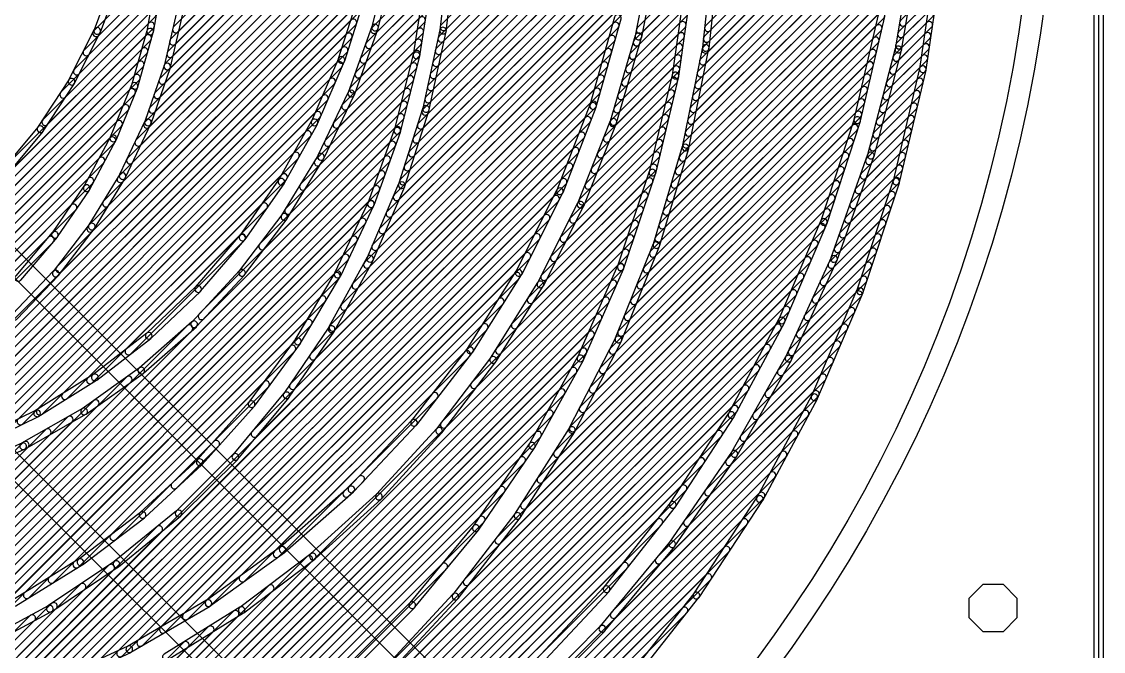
# Model space of a CAD drawing. Extents: x -0.1 to 56.1, y -0.1 to 56.2.
# Drawn here: x 35.59 to 56.09, y 12.18 to 24.11 of the extents above; entities that cross this region are included whole.
import ezdxf

# ---------------------------------------------------------------- set-up
doc = ezdxf.new("R2010")
doc.units = 0
for name, color, linetype in [('1', 22, 'CONTINUOUS'), ('16', 175, 'CONTINUOUS'), ('18', 82, 'CONTINUOUS'), ('20', 7, 'CONTINUOUS'), ('41', 22, 'CONTINUOUS')]:
    doc.layers.add(name, color=color, linetype=linetype)

# ---------------------------------------------------------------- blocks, each defined once
blk = doc.blocks.new('OCTAGONV')
blk.add_lwpolyline([(-0.5, -0.2071), (-0.5, 0.2071), (-0.2071, 0.5), (0.2071, 0.5), (0.5, 0.2071), (0.5, -0.2071), (0.2071, -0.5), (-0.2071, -0.5)], close=True)

msp = doc.modelspace()

# ---------------------------------------------------------------- linework, layer by layer
at = {"layer": '1'}
for points in [[(55.9111, 56), (55.9111, 0, 1), (56.0889, 0), (56.0889, 56, 1)], [(38.5609, 23.9231), (42.4877, 27.8499, 1), (42.3979, 27.9397), (38.4711, 24.0129, 1)], [(38.5069, 23.6895), (42.4871, 27.6697, 1), (42.3973, 27.7595), (38.4171, 23.7793, 1)], [(43.63, 23.9633), (47.3836, 27.7168, 1), (47.2938, 27.8066), (43.5402, 24.0531, 1)], [(48.6393, 23.9436), (52.2934, 27.5977, 1), (52.2036, 27.6875), (48.5495, 24.0334, 1)], [(38.453, 23.4559), (42.4865, 27.4895, 1), (42.3967, 27.5793), (38.3632, 23.5457, 1)], [(43.5886, 23.7423), (47.3824, 27.5361, 1), (47.2926, 27.6259), (43.4988, 23.8321, 1)], [(48.6175, 23.7421), (52.2831, 27.4078, 1), (52.1933, 27.4976), (48.5277, 23.832, 1)], [(38.399, 23.2224), (42.4859, 27.3092, 1), (42.3961, 27.399), (38.3092, 23.3122, 1)], [(43.539, 23.5131), (47.3663, 27.3403, 1), (47.2765, 27.4301), (43.4492, 23.6029, 1)], [(48.592, 23.5371), (52.2729, 27.2179, 1), (52.183, 27.3077), (48.5022, 23.6269, 1)], [(38.3043, 22.948), (42.4853, 27.129, 1), (42.3955, 27.2188), (38.2144, 23.0378, 1)], [(43.4399, 23.0547), (47.334, 26.9488, 1), (47.2442, 27.0386), (43.3501, 23.1445, 1)], [(43.4895, 23.2839), (47.3501, 27.1446, 1), (47.2603, 27.2344), (43.3997, 23.3737, 1)], [(48.5465, 23.312), (52.2626, 27.028, 1), (52.1728, 27.1178), (48.4567, 23.4018, 1)], [(38.2089, 22.6731), (42.4658, 26.9299, 1), (42.376, 27.0197), (38.1191, 22.7629, 1)], [(43.3903, 22.8255), (47.3178, 26.753, 1), (47.228, 26.8428), (43.3005, 22.9153, 1)], [(48.5011, 23.087), (52.2523, 26.8382, 1), (52.1625, 26.928), (48.4113, 23.1768, 1)], [(38.1136, 22.3981), (42.4447, 26.7293, 1), (42.3549, 26.8191), (38.0238, 22.4879, 1)], [(43.3407, 22.5963), (47.3017, 26.5573, 1), (47.2119, 26.6471), (43.2509, 22.6861, 1)], [(48.4557, 22.8619), (52.242, 26.6483, 1), (52.1522, 26.7381), (48.3658, 22.9517, 1)], [(38.01, 22.1149), (42.4237, 26.5287, 1), (42.3339, 26.6185), (37.9202, 22.2047, 1)], [(43.284, 22.36), (47.2855, 26.3615, 1), (47.1957, 26.4513), (43.1942, 22.4498, 1)], [(48.4102, 22.6369), (52.2317, 26.4584, 1), (52.1419, 26.5482), (48.3204, 22.7267, 1)], [(37.6898, 21.4355), (42.3817, 26.1274, 1), (42.2919, 26.2172), (37.6, 21.5253, 1)], [(37.8499, 21.7752), (42.4027, 26.328, 1), (42.3129, 26.4178), (37.7601, 21.865, 1)], [(43.1998, 22.0962), (47.2694, 26.1657, 1), (47.1795, 26.2556), (43.11, 22.186, 1)], [(48.3648, 22.4118), (52.2214, 26.2685, 1), (52.1316, 26.3583), (48.275, 22.5016, 1)], [(37.5131, 21.0793), (42.3607, 25.9268, 1), (42.2709, 26.0166), (37.4233, 21.1691, 1)], [(43.1155, 21.8323), (47.2532, 25.97, 1), (47.1634, 26.0598), (43.0257, 21.9221, 1)], [(48.3193, 22.1868), (52.1994, 26.0669, 1), (52.1096, 26.1567), (48.2295, 22.2766, 1)], [(43.0313, 21.5685), (47.2285, 25.7657, 1), (47.1387, 25.8555), (42.9415, 21.6583, 1)], [(48.2739, 21.9617), (52.1696, 25.8575, 1), (52.0798, 25.9473), (48.1841, 22.0515, 1)], [(37.2333, 20.6198), (42.3255, 25.7121, 1), (42.2357, 25.8019), (37.1435, 20.7096, 1)], [(42.947, 21.3046), (47.189, 25.5466, 1), (47.0992, 25.6364), (42.8572, 21.3944, 1)], [(48.2284, 21.7367), (52.1398, 25.6481, 1), (52.05, 25.7379), (48.1386, 21.8265, 1)], [(52.4868, 25.6461), (52.1418, 23.5968, 1), (52.2671, 23.5758), (52.6121, 25.625, 1)], [(36.9376, 20.1446), (42.2783, 25.4852, 1), (42.1885, 25.575), (36.8478, 20.2344, 1)], [(42.8628, 21.0408), (47.1495, 25.3275, 1), (47.0597, 25.4173), (42.773, 21.1306, 1)], [(43.6918, 25.4586), (43.5144, 23.9505, 1), (43.6405, 23.9357), (43.8179, 25.4438, 1)], [(47.5422, 25.504), (47.2176, 23.8461, 1), (47.3422, 23.8217), (47.6668, 25.4796, 1)], [(48.1594, 21.4881), (52.11, 25.4386, 1), (52.0202, 25.5284), (48.0696, 21.5779, 1)], [(48.6986, 25.5412), (48.491, 23.6237, 1), (48.6173, 23.61), (48.8248, 25.5275, 1)], [(52.7303, 23.2027), (53.045, 25.3687, 1), (52.9194, 25.387), (52.6047, 23.221, 1)], [(36.3493, 19.3766), (42.231, 25.2583, 1), (42.1412, 25.3481), (36.2595, 19.4664, 1)], [(42.5501, 25.3111), (42.2285, 24.0192, 1), (42.3517, 23.9885), (42.6734, 25.2804, 1)], [(42.742, 20.7404), (47.1101, 25.1084, 1), (47.0202, 25.1982), (42.6522, 20.8302, 1)], [(48.0828, 21.2318), (52.0802, 25.2292, 1), (51.9904, 25.319), (47.993, 21.3216, 1)], [(32.5047, 15.3524), (42.1837, 25.0314, 1), (42.0939, 25.1212), (32.4149, 15.4422, 1)], [(37.0491, 23.8482), (38.2635, 25.0625, 1), (38.1737, 25.1523), (36.9593, 23.938, 1)], [(37.3434, 24.9711), (36.9677, 23.9606, 1), (37.0867, 23.9163), (37.4624, 24.9268, 1)], [(38.0902, 23.9132), (38.2729, 24.9684, 1), (38.1477, 24.9901), (37.9651, 23.9349, 1)], [(42.3163, 23.9067), (43.3499, 24.9403, 1), (43.2601, 25.0301), (42.2265, 23.9965, 1)], [(48.0061, 20.9755), (52.0504, 25.0198, 1), (51.9606, 25.1096), (47.9163, 21.0653, 1)], [(48.0447, 23.0826), (48.3105, 24.9549, 1), (48.1848, 24.9727), (47.919, 23.1004, 1)], [(32.7472, 15.4153), (42.1364, 24.8045, 1), (42.0466, 24.8943), (32.6574, 15.5051, 1)], [(36.8658, 23.4853), (38.2427, 24.8621, 1), (38.1529, 24.9519), (36.776, 23.5751, 1)], [(42.2155, 23.6264), (43.3231, 24.7339, 1), (43.2333, 24.8237), (42.1257, 23.7162, 1)], [(42.6072, 20.426), (47.0706, 24.8893, 1), (46.9808, 24.9791), (42.5174, 20.5158, 1)], [(43.139, 23.4639), (43.3647, 24.9226, 1), (43.2392, 24.942), (43.0135, 23.4833, 1)], [(47.3485, 23.91), (48.2819, 24.8434, 1), (48.192, 24.9332), (47.2587, 23.9999, 1)], [(47.9294, 20.7193), (52.0206, 24.8104, 1), (51.9308, 24.9002), (47.8396, 20.8091, 1)], [(32.9897, 15.4782), (42.0892, 24.5777, 1), (41.9994, 24.6675), (32.8999, 15.568, 1)], [(36.6825, 23.1224), (38.2051, 24.6449, 1), (38.1153, 24.7347), (36.5927, 23.2122, 1)], [(41.7147, 23.3689), (42.1036, 24.5978, 1), (41.9825, 24.6361), (41.5937, 23.4072, 1)], [(42.1147, 23.346), (43.2902, 24.5215, 1), (43.2004, 24.6113), (42.0249, 23.4358, 1)], [(42.4724, 20.1116), (47.0311, 24.6702, 1), (46.9413, 24.76), (42.3826, 20.2014, 1)], [(47.2908, 23.6727), (48.2521, 24.6341, 1), (48.1623, 24.7239), (47.201, 23.7625, 1)], [(47.8528, 20.463), (51.9908, 24.601, 1), (51.901, 24.6908), (47.763, 20.5528, 1)], [(52.3344, 24.0466), (52.9262, 24.6384, 1), (52.8364, 24.7282), (52.2446, 24.1364, 1)], [(33.2323, 15.5412), (42.0069, 24.3158, 1), (41.9171, 24.4056), (33.1425, 15.631, 1)], [(36.425, 22.6853), (38.1675, 24.4277, 1), (38.0777, 24.5175), (36.3352, 22.7751, 1)], [(38.5442, 24.3721), (38.2914, 23.2782, 1), (38.4152, 23.2496), (38.668, 24.3435, 1)], [(42.0139, 23.0656), (43.2573, 24.309, 1), (43.1675, 24.3988), (41.9241, 23.1554, 1)], [(42.3376, 19.7972), (46.9916, 24.4511, 1), (46.9018, 24.5409), (42.2478, 19.887, 1)], [(47.2164, 23.4188), (48.2224, 24.4247, 1), (48.1326, 24.5145), (47.1266, 23.5086, 1)], [(47.7761, 20.2067), (51.961, 24.3916, 1), (51.8712, 24.4814), (47.6863, 20.2965, 1)], [(52.2981, 23.8307), (52.8957, 24.4282, 1), (52.8059, 24.518), (52.2083, 23.9205, 1)], [(36.0851, 22.1657), (38.1299, 24.2105, 1), (38.0401, 24.3003), (35.9953, 22.2555, 1)], [(41.9132, 22.7852), (43.2244, 24.0965, 1), (43.1346, 24.1863), (41.8234, 22.875, 1)], [(42.1793, 19.4593), (46.9521, 24.232, 1), (46.8623, 24.3218), (42.0895, 19.5491, 1)], [(46.4819, 22.4978), (46.9516, 24.1669, 1), (46.8293, 24.2013), (46.3596, 22.5322, 1)], [(47.1421, 23.1648), (48.1927, 24.2154, 1), (48.1029, 24.3052), (47.0523, 23.2546, 1)], [(47.6994, 19.9504), (51.9312, 24.1822, 1), (51.8414, 24.272), (47.6096, 20.0402, 1)], [(51.4875, 22.233), (51.948, 24.2117, 1), (51.8243, 24.2405), (51.3638, 22.2618, 1)], [(52.2617, 23.6147), (52.8651, 24.2181, 1), (52.7753, 24.3079), (52.1719, 23.7045, 1)], [(33.4748, 15.6041), (41.9238, 24.053, 1), (41.834, 24.1429), (33.385, 15.6939, 1)], [(35.3617, 21.2627), (38.0923, 23.9933, 1), (38.0025, 24.0831), (35.2719, 21.3525, 1)], [(36.9705, 23.9671), (36.4845, 23.0048, 1), (36.5978, 22.9476), (37.0839, 23.9098, 1)], [(37.7947, 22.8769), (38.0887, 23.9066, 1), (37.9666, 23.9415), (37.6726, 22.9118, 1)], [(41.7666, 22.459), (43.1916, 23.884, 1), (43.1018, 23.9738), (41.6768, 22.5488, 1)], [(42.2304, 24.0253), (41.78, 22.7724, 1), (41.8996, 22.7294), (42.3499, 23.9823, 1)], [(41.9619, 19.0622), (46.8948, 23.9952, 1), (46.805, 24.085), (41.8721, 19.152, 1)], [(43.5154, 23.9566), (43.1943, 22.4724, 1), (43.3184, 22.4456), (43.6395, 23.9297, 1)], [(47.0678, 22.9109), (48.163, 24.0061, 1), (48.0732, 24.0959), (46.978, 23.0007, 1)], [(47.5988, 19.6702), (51.8768, 23.9482, 1), (51.787, 24.038), (47.509, 19.76, 1)], [(52.2078, 23.3811), (52.8346, 24.008, 1), (52.7448, 24.0978), (52.118, 23.4709, 1)], [(30.6489, 16.3703), (38.0385, 23.7599, 1), (37.9487, 23.8497), (30.5591, 16.4601, 1)], [(33.7439, 15.6936), (41.8406, 23.7903, 1), (41.7508, 23.8801), (33.6541, 15.7834, 1)], [(41.6019, 22.1148), (43.1587, 23.6715, 1), (43.0689, 23.7613), (41.5121, 22.2046, 1)], [(41.7444, 18.6652), (46.8245, 23.7452, 1), (46.7347, 23.835), (41.6546, 18.755, 1)], [(47.219, 23.8517), (46.7444, 22.2304, 1), (46.8663, 22.1947), (47.3409, 23.8161, 1)], [(46.9934, 22.657), (48.1333, 23.7968, 1), (48.0435, 23.8866), (46.9036, 22.7468, 1)], [(47.4782, 19.37), (51.8223, 23.7141, 1), (51.7325, 23.8039), (47.3884, 19.4598, 1)], [(52.1448, 23.1385), (52.8041, 23.7978, 1), (52.7143, 23.8876), (52.055, 23.2283, 1)], [(30.8822, 16.424), (37.9667, 23.5085, 1), (37.8769, 23.5983), (30.7924, 16.5138, 1)], [(34.0292, 15.7993), (41.7575, 23.5275, 1), (41.6677, 23.6173), (33.9394, 15.8891, 1)], [(41.527, 18.2681), (46.7541, 23.4953, 1), (46.6643, 23.5851), (41.4372, 18.3579, 1)], [(46.9191, 22.403), (48.1036, 23.5875, 1), (48.0138, 23.6773), (46.8293, 22.4928, 1)], [(47.3575, 19.0697), (51.7678, 23.48, 1), (51.678, 23.5698), (47.2677, 19.1595, 1)], [(48.4919, 23.6294), (48.1101, 21.7389, 1), (48.2346, 21.7138), (48.6164, 23.6043, 1)], [(52.143, 23.6023), (51.6207, 21.5909, 1), (51.7437, 21.559), (52.2659, 23.5703, 1)], [(52.0818, 22.8959), (52.7735, 23.5877, 1), (52.6837, 23.6775), (51.992, 22.9857, 1)], [(31.1268, 16.489), (37.895, 23.2571, 1), (37.8051, 23.3469), (31.037, 16.5788, 1)], [(41.2016, 22.1795), (41.7125, 23.3629, 1), (41.5959, 23.4132), (41.085, 22.2298, 1)], [(41.4373, 21.7706), (43.1258, 23.459, 1), (43.036, 23.5489), (41.3475, 21.8604, 1)], [(42.7733, 22.0276), (43.1378, 23.4579, 1), (43.0147, 23.4893), (42.6502, 22.059, 1)], [(46.8416, 22.1459), (48.0738, 23.3781, 1), (47.984, 23.4679), (46.7518, 22.2357, 1)], [(52.0188, 22.6533), (52.743, 23.3776, 1), (52.6532, 23.4674), (51.929, 22.7431, 1)], [(34.3146, 15.9051), (41.6584, 23.2489, 1), (41.5686, 23.3387), (34.2248, 15.9949, 1)], [(38.2933, 23.2847), (37.9255, 22.224, 1), (38.0455, 22.1824), (38.4133, 23.2431, 1)], [(41.1572, 17.7188), (46.6838, 23.2453, 1), (46.594, 23.3351), (41.0674, 17.8086, 1)], [(41.2464, 21.4), (43.0685, 23.2221, 1), (42.9787, 23.3119), (41.1566, 21.4898, 1)], [(46.7244, 21.8491), (48.0441, 23.1688, 1), (47.9543, 23.2586), (46.6346, 21.9389, 1)], [(47.2368, 18.7694), (51.7134, 23.246, 1), (51.6236, 23.3358), (47.147, 18.8592, 1)], [(51.9558, 22.4107), (52.7125, 23.1674, 1), (52.6227, 23.2572), (51.866, 22.5005, 1)], [(52.227, 21.0669), (52.7293, 23.1973, 1), (52.6057, 23.2264), (52.1034, 21.0961, 1)], [(31.4013, 16.5838), (37.8232, 23.0058, 1), (37.7334, 23.0956), (31.3115, 16.6737, 1)], [(34.6, 16.0108), (41.522, 22.9329, 1), (41.4322, 23.0227), (34.5102, 16.1006, 1)], [(36.488, 23.011), (35.8977, 22.1088, 1), (36.004, 22.0393), (36.5943, 22.9414, 1)], [(37.3906, 21.878), (37.7925, 22.8705, 1), (37.6748, 22.9182), (37.2729, 21.9257, 1)], [(40.7759, 17.1579), (46.6135, 22.9954, 1), (46.5237, 23.0852), (40.6861, 17.2477, 1)], [(40.9664, 20.9404), (43.0071, 22.9811, 1), (42.9173, 23.0709), (40.8766, 21.0302, 1)], [(46.6071, 21.5522), (48.0036, 22.9487, 1), (47.9138, 23.0385), (46.5173, 21.642, 1)], [(47.1162, 18.4692), (51.6589, 23.0119, 1), (51.5691, 23.1017), (47.0264, 18.559, 1)], [(47.6081, 21.2367), (48.0437, 23.0769, 1), (47.9201, 23.1061), (47.4845, 21.2659, 1)], [(51.8928, 22.1681), (52.6571, 22.9325, 1), (52.5673, 23.0223), (51.803, 22.2579, 1)], [(31.6757, 16.6787), (37.7323, 22.7353, 1), (37.6425, 22.8251), (31.5859, 16.7685, 1)], [(40.0504, 16.2528), (46.5431, 22.7454, 1), (46.4533, 22.8352), (39.9606, 16.3426, 1)], [(40.6865, 20.4809), (42.9456, 22.7401, 1), (42.8558, 22.8299), (40.5967, 20.5707, 1)], [(41.7825, 22.7783), (41.2081, 21.5772, 1), (41.3227, 21.5224), (41.8971, 22.7235, 1)], [(46.4899, 21.2553), (47.9479, 22.7134, 1), (47.8581, 22.8032), (46.4001, 21.3451, 1)], [(46.9955, 18.1689), (51.6044, 22.7778, 1), (51.5146, 22.8676), (46.9057, 18.2587, 1)], [(51.8298, 21.9255), (52.6017, 22.6975, 1), (52.5119, 22.7873), (51.74, 22.0154, 1)], [(34.9111, 16.1424), (41.3856, 22.6168, 1), (41.2958, 22.7066), (34.8213, 16.2322, 1)], [(35.0531, 11.0758), (46.4728, 22.4955, 1), (46.383, 22.5853), (34.9633, 11.1656, 1)], [(40.1949, 19.8097), (42.8842, 22.499, 1), (42.7944, 22.5888), (40.1051, 19.8995, 1)], [(45.8524, 20.8757), (46.4799, 22.492, 1), (46.3615, 22.538), (45.734, 20.9216, 1)], [(46.3726, 20.9585), (47.8922, 22.4781, 1), (47.8024, 22.5679), (46.2828, 21.0483, 1)], [(46.8351, 17.8288), (51.5499, 22.5437, 1), (51.4601, 22.6335), (46.7453, 17.9186, 1)], [(51.7668, 21.683), (52.5463, 22.4624, 1), (52.4565, 22.5522), (51.677, 21.7728, 1)], [(31.9502, 16.7736), (37.6101, 22.4335, 1), (37.5203, 22.5233), (31.8604, 16.8634, 1)], [(35.2636, 16.3152), (41.2491, 22.3008, 1), (41.1593, 22.3906), (35.1738, 16.405, 1)], [(39.048, 18.4832), (42.8228, 22.258, 1), (42.733, 22.3478), (38.9582, 18.573, 1)], [(43.1959, 22.4783), (42.734, 21.0318, 1), (42.855, 20.9932), (43.3169, 22.4397, 1)], [(46.2553, 20.6616), (47.8365, 22.2428, 1), (47.7467, 22.3326), (46.1655, 20.7514, 1)], [(46.6463, 17.4605), (51.4955, 22.3096, 1), (51.4057, 22.3994), (46.5565, 17.5503, 1)], [(32.2626, 16.9064), (37.4879, 22.1317, 1), (37.3981, 22.2215), (32.1728, 16.9962, 1)], [(35.9019, 22.1146), (35.2148, 21.2839, 1), (35.3126, 21.2029), (35.9998, 22.0336, 1)], [(35.3294, 11.1725), (46.3632, 22.2063, 1), (46.2734, 22.2961), (35.2396, 11.2623, 1)], [(37.9281, 22.2302), (37.4495, 21.2147, 1), (37.5643, 21.1606), (38.043, 22.1761, 1)], [(40.5712, 21.0479), (41.1988, 22.1737, 1), (41.0879, 22.2356), (40.4603, 21.1098, 1)], [(46.7463, 22.2359), (46.1256, 20.6646, 1), (46.2437, 20.618), (46.8644, 22.1892, 1)], [(46.4576, 17.0921), (51.4232, 22.0578, 1), (51.3334, 22.1476), (46.3678, 17.1819, 1)], [(50.8548, 20.2966), (51.486, 22.2277, 1), (51.3653, 22.2671), (50.7341, 20.3361, 1)], [(51.6905, 21.4271), (52.4909, 22.2274, 1), (52.4011, 22.3172), (51.6007, 21.5169, 1)], [(32.5539, 11.8095), (42.7614, 22.017, 1), (42.6716, 22.1068), (32.4641, 11.8994, 1)], [(32.6015, 17.0657), (37.3581, 21.8223, 1), (37.2683, 21.9121), (32.5117, 17.1555, 1)], [(35.6056, 11.2691), (46.2492, 21.9128, 1), (46.1594, 22.0026), (35.5158, 11.3589, 1)], [(35.616, 16.4881), (41.063, 21.935, 1), (40.9732, 22.0248), (35.5262, 16.5779, 1)], [(36.8825, 20.9277), (37.3877, 21.8719, 1), (37.2758, 21.9318), (36.7705, 20.9876, 1)], [(42.2716, 20.633), (42.7715, 22.0218, 1), (42.652, 22.0648), (42.1521, 20.676, 1)], [(46.0866, 20.3133), (47.7808, 22.0075, 1), (47.691, 22.0973), (45.9968, 20.4031, 1)], [(51.5916, 21.1485), (52.4355, 21.9924, 1), (52.3457, 22.0822), (51.5018, 21.2383, 1)], [(32.8021, 11.8781), (42.6635, 21.7395, 1), (42.5737, 21.8293), (32.7123, 11.9679, 1)], [(35.8819, 11.3658), (46.1353, 21.6192, 1), (46.0455, 21.709), (35.7921, 11.4556, 1)], [(45.9034, 19.9505), (47.7251, 21.7721, 1), (47.6353, 21.8619), (45.8136, 20.0403, 1)], [(46.2688, 16.7238), (51.336, 21.791, 1), (51.2462, 21.8808), (46.179, 16.8136, 1)], [(48.1115, 21.7445), (47.5588, 19.8968, 1), (47.6804, 19.8604), (48.2332, 21.7081, 1)], [(51.4926, 20.87), (52.3801, 21.7574, 1), (52.2903, 21.8472), (51.4028, 20.9598, 1)], [(32.9405, 17.225), (37.1513, 21.4359, 1), (37.0615, 21.5257), (32.8507, 17.3148, 1)], [(33.0908, 11.9872), (42.5625, 21.4589, 1), (42.4727, 21.5487), (33.001, 12.077, 1)], [(35.981, 16.6735), (40.8367, 21.5291, 1), (40.7469, 21.6189), (35.8912, 16.7633, 1)], [(41.2112, 21.5829), (40.5185, 20.4459, 1), (40.627, 20.3798), (41.3196, 21.5168, 1)], [(45.7202, 19.5877), (47.6694, 21.5368, 1), (47.5796, 21.6266), (45.6304, 19.6775, 1)], [(46.0801, 16.3554), (51.2488, 21.5242, 1), (51.159, 21.614), (45.9903, 16.4452, 1)], [(51.6224, 21.5962), (50.9268, 19.638, 1), (51.0465, 19.5955), (51.742, 21.5537, 1)], [(51.3937, 20.5914), (52.3246, 21.5224, 1), (52.2348, 21.6122), (51.3039, 20.6812, 1)], [(36.1692, 11.4735), (46.0213, 21.3256, 1), (45.9315, 21.4154), (36.0794, 11.5633, 1)], [(45.537, 19.2248), (47.6137, 21.3015, 1), (47.5239, 21.3913), (45.4472, 19.3147, 1)], [(45.7784, 15.8741), (51.1616, 21.2573, 1), (51.0718, 21.3472), (45.6886, 15.9639, 1)], [(47.0047, 19.4383), (47.6065, 21.2311, 1), (47.4861, 21.2715), (46.8843, 19.4787, 1)], [(51.2947, 20.3129), (52.2692, 21.2874, 1), (52.1794, 21.3772), (51.2049, 20.4027, 1)], [(33.3661, 17.4711), (36.9445, 21.0495, 1), (36.8547, 21.1393), (33.2763, 17.5609, 1)], [(33.3795, 12.0963), (42.4615, 21.1783, 1), (42.3717, 21.2681), (33.2897, 12.1861, 1)], [(36.4571, 16.97), (40.6104, 21.1233, 1), (40.5206, 21.2131), (36.3673, 17.0598, 1)], [(36.5029, 11.6276), (45.9073, 21.032, 1), (45.8175, 21.1218), (36.4131, 11.7174, 1)], [(37.4527, 21.2207), (36.8686, 20.2618, 1), (36.9771, 20.1958), (37.5611, 21.1546, 1)], [(39.8298, 19.9857), (40.5678, 21.0425, 1), (40.4637, 21.1152), (39.7257, 20.0584, 1)], [(45.2809, 18.7891), (47.5371, 21.0453, 1), (47.4473, 21.1351), (45.1911, 18.8789, 1)], [(51.1958, 20.0343), (52.2138, 21.0523, 1), (52.124, 21.1421), (51.106, 20.1241, 1)], [(51.5395, 18.9832), (52.2255, 21.0616, 1), (52.1049, 21.1014), (51.4189, 19.023, 1)], [(33.6683, 12.2055), (42.3605, 20.8977, 1), (42.2707, 20.9875), (33.5785, 12.2953, 1)], [(36.276, 20.037), (36.879, 20.9219, 1), (36.774, 20.9934), (36.1711, 20.1085, 1)], [(42.7362, 21.0375), (42.1378, 19.6419, 1), (42.2545, 19.5918), (42.8529, 20.9874, 1)], [(45.0704, 19.3213), (45.8499, 20.8701, 1), (45.7365, 20.9272), (44.9569, 19.3784, 1)], [(45.4674, 15.3836), (51.0744, 20.9905, 1), (50.9846, 21.0803), (45.3776, 15.4734, 1)], [(33.957, 12.3146), (42.2595, 20.6171, 1), (42.1697, 20.7069), (33.8672, 12.4044, 1)], [(36.8365, 11.7816), (45.7666, 20.7117, 1), (45.6768, 20.8015), (36.7467, 11.8714, 1)], [(41.6386, 19.2929), (42.2693, 20.6274, 1), (42.1545, 20.6816), (41.5238, 19.3471, 1)], [(44.9808, 18.3094), (47.4463, 20.775, 1), (47.3565, 20.8648), (44.891, 18.3992, 1)], [(45.1565, 14.893), (50.9872, 20.7237, 1), (50.8974, 20.8135), (45.0667, 14.9829, 1)], [(46.128, 20.6699), (45.3665, 19.1619, 1), (45.4799, 19.1047), (46.2414, 20.6127, 1)], [(51.0968, 19.7558), (52.1275, 20.7865, 1), (52.0377, 20.8763), (51.007, 19.8456, 1)], [(33.824, 17.7494), (36.6233, 20.5486, 1), (36.5335, 20.6384), (33.7342, 17.8392, 1)], [(36.9333, 17.2665), (40.2363, 20.5696, 1), (40.1465, 20.6594), (36.8435, 17.3563, 1)], [(44.6697, 14.2266), (50.9, 20.4569, 1), (50.8102, 20.5467), (44.5799, 14.3164, 1)], [(44.6807, 17.8297), (47.3556, 20.5046, 1), (47.2658, 20.5944), (44.5909, 17.9195, 1)], [(50.9802, 19.4595), (52.0391, 20.5184, 1), (51.9493, 20.6082), (50.8904, 19.5493, 1)], [(34.2622, 12.4402), (42.1001, 20.2781, 1), (42.0103, 20.3679), (34.1724, 12.53, 1)], [(36.8725, 20.2674), (36.1897, 19.3762, 1), (36.2905, 19.299), (36.9733, 20.1902, 1)], [(37.1702, 11.9356), (45.5846, 20.3501, 1), (45.4948, 20.4399), (37.0803, 12.0254, 1)], [(40.5221, 20.4512), (39.7183, 19.3898, 1), (39.8196, 19.3131), (40.6234, 20.3745, 1)], [(44.2073, 17.1767), (47.2648, 20.2343, 1), (47.175, 20.3241), (44.1175, 17.2665, 1)], [(50.0558, 18.4228), (50.8529, 20.2915, 1), (50.736, 20.3413), (49.939, 18.4726, 1)], [(50.8291, 19.1288), (51.9506, 20.2503, 1), (51.8608, 20.3401), (50.7393, 19.2186, 1)], [(35.5782, 19.2158), (36.2719, 20.0316, 1), (36.1752, 20.1138), (35.4815, 19.2981, 1)], [(37.5038, 12.0897), (45.4026, 19.9884, 1), (45.3128, 20.0783), (37.414, 12.1795, 1)], [(38.985, 19.0037), (39.8259, 19.9806, 1), (39.7296, 20.0635), (38.8888, 19.0866, 1)], [(44.0674, 13.4447), (50.7986, 20.1759, 1), (50.7088, 20.2657), (43.9776, 13.5345, 1)], [(50.678, 18.7981), (51.8621, 19.9822, 1), (51.7723, 20.072), (50.5882, 18.8879, 1)], [(34.5047, 18.2504), (36.191, 19.9367, 1), (36.1012, 20.0265), (34.4149, 18.3402, 1)], [(34.6159, 12.6142), (41.9392, 19.9376, 1), (41.8494, 20.0274), (34.5261, 12.704, 1)], [(37.6558, 6.8536), (50.665, 19.8627, 1), (50.5752, 19.9525), (37.566, 6.9434, 1)], [(37.6624, 17.816), (39.8171, 19.9707, 1), (39.7273, 20.0605), (37.5726, 17.9059, 1)], [(43.6356, 16.4255), (47.1741, 19.9639, 1), (47.0843, 20.0537), (43.5458, 16.5153, 1)], [(47.5607, 19.9022), (46.8415, 18.1127, 1), (46.9594, 18.0653), (47.6785, 19.8549, 1)], [(34.8967, 7.5069), (47.0833, 19.6935, 1), (46.9935, 19.7833), (34.8069, 7.5967, 1)], [(34.9695, 12.7883), (41.7782, 19.597, 1), (41.6884, 19.6868), (34.8797, 12.8781, 1)], [(37.884, 12.2903), (45.2206, 19.6268, 1), (45.1308, 19.7166), (37.7942, 12.3801, 1)], [(42.1405, 19.6474), (41.4111, 18.3155, 1), (41.5225, 18.2545), (42.2518, 19.5864, 1)], [(50.9289, 19.6431), (50.0653, 17.753, 1), (50.1808, 17.7002), (51.0444, 19.5904, 1)], [(50.5269, 18.4674), (51.7736, 19.7141, 1), (51.6838, 19.8039), (50.4371, 18.5572, 1)], [(35.1711, 7.6017), (46.9926, 19.4232, 1), (46.9028, 19.513), (35.0813, 7.6915, 1)], [(37.9562, 6.9743), (50.5314, 19.5495, 1), (50.4416, 19.6393), (37.8664, 7.0641, 1)], [(46.2396, 17.7026), (47.0026, 19.4329, 1), (46.8864, 19.4841), (46.1234, 17.7538, 1)], [(50.3758, 18.1367), (51.6851, 19.446, 1), (51.5953, 19.5358), (50.286, 18.2265, 1)], [(35.3232, 12.9623), (41.6116, 19.2508, 1), (41.5218, 19.3406), (35.2334, 13.0522, 1)], [(36.1941, 19.3814), (35.4203, 18.5679, 1), (35.5123, 18.4804), (36.2861, 19.2938, 1)], [(38.2565, 7.095), (50.3978, 19.2363, 1), (50.308, 19.3261), (38.1667, 7.1848, 1)], [(38.3157, 12.5423), (45.0249, 19.2516, 1), (44.9351, 19.3414), (38.2259, 12.6321, 1)], [(39.7225, 19.3947), (38.8157, 18.4199, 1), (38.9087, 18.3334), (39.8154, 19.3082, 1)], [(40.8801, 18.0196), (41.6358, 19.2875, 1), (41.5267, 19.3525), (40.771, 18.0846, 1)], [(44.1429, 17.849), (45.0674, 19.316, 1), (44.9599, 19.3837), (44.0355, 17.9167, 1)], [(50.2247, 17.8059), (51.5966, 19.1779, 1), (51.5068, 19.2677), (50.1349, 17.8957, 1)], [(35.4661, 7.7171), (46.8527, 19.1037, 1), (46.7629, 19.1935), (35.3763, 7.8069, 1)], [(38.0455, 18.1119), (38.9806, 18.9991, 1), (38.8932, 19.0912), (37.9581, 18.2041, 1)], [(45.3694, 19.167), (44.4734, 17.7347, 1), (44.581, 17.6674), (45.477, 19.0996, 1)], [(50.6729, 16.9672), (51.5375, 18.978, 1), (51.4208, 19.0281), (50.5563, 17.0174, 1)], [(35.736, 13.1955), (41.3466, 18.8062, 1), (41.2568, 18.896), (35.6461, 13.2853, 1)], [(35.7936, 7.865), (46.7111, 18.7825, 1), (46.6213, 18.8723), (35.7038, 7.9548, 1)], [(38.5568, 7.2158), (50.2642, 18.9231, 1), (50.1744, 19.0129), (38.467, 7.3056, 1)], [(38.7474, 12.7944), (44.7189, 18.7659, 1), (44.6291, 18.8557), (38.6575, 12.8842, 1)], [(50.021, 17.4227), (51.4996, 18.9013, 1), (51.4098, 18.9911), (49.9312, 17.5125, 1)], [(38.8992, 7.3785), (50.1306, 18.6099, 1), (50.0408, 18.6997), (38.8094, 7.4683, 1)], [(49.7858, 17.0079), (51.3641, 18.5862, 1), (51.2743, 18.676), (49.696, 17.0977, 1)], [(36.1211, 8.0129), (46.5694, 18.4612, 1), (46.4796, 18.551), (36.0313, 8.1027, 1)], [(36.2058, 13.4857), (41.0817, 18.3616, 1), (40.9919, 18.4514), (36.116, 13.5755, 1)], [(49.0965, 16.6257), (50.0534, 18.4178, 1), (49.9414, 18.4776), (48.9844, 16.6855, 1)], [(32.3073, 11.7425), (38.8204, 18.2556, 1), (38.7306, 18.3454), (32.2175, 11.8323, 1)], [(36.4485, 8.1607), (46.4278, 18.14, 1), (46.338, 18.2298), (36.3587, 8.2505, 1)], [(38.8203, 18.4243), (37.8198, 17.5459, 1), (37.9036, 17.4505), (38.9041, 18.3289, 1)], [(39.1803, 13.0478), (44.4129, 18.2803, 1), (44.323, 18.3701), (39.0905, 13.1376, 1)], [(39.2637, 7.5634), (49.9726, 18.2723, 1), (49.8828, 18.3621), (39.1739, 7.6532, 1)], [(41.4143, 18.3207), (40.5606, 17.065, 1), (40.6656, 16.9936), (41.5193, 18.2493, 1)], [(49.5505, 16.593), (51.2287, 18.2711, 1), (51.1389, 18.3609), (49.4607, 16.6828, 1)], [(37.0209, 17.3195), (38.0407, 18.1078, 1), (37.963, 18.2083), (36.9432, 17.42, 1)], [(40.003, 16.8249), (40.8767, 18.0145, 1), (40.7743, 18.0897), (39.9006, 16.9001, 1)], [(46.8439, 18.1179), (45.9644, 16.4015, 1), (46.0774, 16.3436), (46.957, 18.06, 1)], [(49.3153, 16.1782), (51.0932, 17.956, 1), (51.0034, 18.0458), (49.2255, 16.268, 1)], [(36.6756, 13.776), (40.7697, 17.87, 1), (40.6799, 17.9598), (36.5858, 13.8658, 1)], [(36.776, 8.3086), (46.2861, 17.8187, 1), (46.1963, 17.9085), (36.6862, 8.3984, 1)], [(39.6282, 7.7483), (49.7668, 17.8869, 1), (49.677, 17.9767), (39.5384, 7.8381, 1)], [(39.8235, 13.5114), (44.0794, 17.7673, 1), (43.9896, 17.8571), (39.7337, 13.6012, 1)], [(43.0787, 16.4724), (44.1394, 17.844, 1), (44.039, 17.9217), (42.9782, 16.5501, 1)], [(44.4767, 17.7395), (43.4537, 16.3951, 1), (43.5547, 16.3182), (44.5777, 17.6626, 1)], [(45.3193, 16.0439), (46.237, 17.6974, 1), (46.126, 17.759), (45.2082, 16.1055, 1)], [(49.0368, 15.72), (50.9577, 17.641, 1), (50.8679, 17.7308), (48.947, 15.8098, 1)], [(50.0678, 17.758), (49.0427, 15.9503, 1), (49.1532, 15.8876), (50.1782, 17.6953, 1)], [(35.9215, 16.6344), (37.0156, 17.3158, 1), (36.9485, 17.4236), (35.8543, 16.7422, 1)], [(37.8248, 17.5499), (36.7409, 16.7769, 1), (36.8146, 16.6735), (37.8986, 17.4465, 1)], [(37.1144, 8.4673), (46.0968, 17.4498, 1), (46.007, 17.5396), (37.0246, 8.5571, 1)], [(39.9928, 7.9333), (49.561, 17.5015, 1), (49.4712, 17.5913), (39.903, 8.0231, 1)], [(48.6394, 15.143), (50.8222, 17.3259, 1), (50.7324, 17.4157), (48.5496, 15.2328, 1)], [(32.0607, 11.6755), (37.6692, 17.284, 1), (37.5794, 17.3738), (31.9709, 11.7653, 1)], [(37.3761, 14.2969), (40.2729, 17.1937, 1), (40.1831, 17.2835), (37.2863, 14.3867, 1)], [(40.3573, 8.1182), (49.3552, 17.1161, 1), (49.2654, 17.2059), (40.2675, 8.208, 1)], [(37.5288, 8.7022), (45.8728, 17.0461, 1), (45.783, 17.1359), (37.439, 8.792, 1)], [(40.5642, 17.0698), (39.5941, 15.9017, 1), (39.6918, 15.8205), (40.6619, 16.9887, 1)], [(40.4667, 13.9749), (43.4665, 16.9748, 1), (43.3767, 17.0646), (40.3769, 14.0647, 1)], [(48.242, 14.566), (50.6867, 17.0108, 1), (50.5969, 17.1006), (48.1522, 14.6558, 1)], [(49.634, 15.0345), (50.6705, 16.9622, 1), (50.5587, 17.0224), (49.5221, 15.0946, 1)], [(31.814, 11.6085), (37.0431, 16.8375, 1), (36.9533, 16.9273), (31.7242, 11.6983, 1)], [(39.0154, 15.7197), (39.9991, 16.8201, 1), (39.9045, 16.9048), (38.9207, 15.8044, 1)], [(40.7979, 8.3791), (49.1494, 16.7307, 1), (49.0596, 16.8205), (40.7081, 8.4689, 1)], [(31.5674, 11.5414), (36.5517, 16.5258, 1), (36.4619, 16.6156), (31.4776, 11.6312, 1)], [(34.7586, 16.0638), (35.9159, 16.6313, 1), (35.8599, 16.7454), (34.7027, 16.1778, 1)], [(36.7463, 16.7804), (35.5899, 16.1206, 1), (35.6528, 16.0103), (36.8092, 16.6701, 1)], [(37.9433, 8.9371), (45.6487, 16.6425, 1), (45.5589, 16.7323), (37.8535, 9.0269, 1)], [(47.7077, 13.8521), (50.4926, 16.6371, 1), (50.4028, 16.7269), (47.6179, 13.9419, 1)], [(47.9842, 14.919), (49.0936, 16.6209, 1), (48.9872, 16.6903), (47.8778, 14.9884, 1)], [(41.8874, 15.2042), (43.0747, 16.4678, 1), (42.9822, 16.5548), (41.7948, 15.2911, 1)], [(43.4574, 16.3995), (42.3159, 15.1541, 1), (42.4095, 15.0683), (43.551, 16.3137, 1)], [(45.9673, 16.4065), (44.9347, 14.7775, 1), (45.042, 14.7095), (46.0746, 16.3385, 1)], [(31.3264, 11.4801), (36.1336, 16.2872, 1), (36.0438, 16.377), (31.2366, 11.5699, 1)], [(38.3578, 9.172), (45.4247, 16.2388, 1), (45.3349, 16.3287), (38.268, 9.2618, 1)], [(41.2735, 8.6752), (48.8537, 16.2554, 1), (48.7639, 16.3452), (41.1837, 8.765, 1)], [(46.8552, 12.8201), (50.2837, 16.2486, 1), (50.1939, 16.3384), (46.7654, 12.9099, 1)], [(31.1098, 11.443), (35.7154, 16.0487, 1), (35.6256, 16.1385), (31.02, 11.5328, 1)], [(35.5956, 16.1235), (34.3785, 15.5838, 1), (34.43, 15.4677), (35.6471, 16.0074, 1)], [(38.5333, 15.2744), (39.3247, 16.0658, 1), (39.2348, 16.1556), (38.4435, 15.3642, 1)], [(44.2514, 14.4762), (45.3162, 16.039, 1), (45.2113, 16.1105), (44.1464, 14.5477, 1)], [(37.9265, 14.7143), (39.0111, 15.7154, 1), (38.925, 15.8087), (37.8403, 14.8076, 1)], [(39.5982, 15.9061), (38.5206, 14.8363, 1), (38.6101, 14.7462), (39.6877, 15.816, 1)], [(38.7992, 9.4338), (45.1235, 15.758, 1), (45.0337, 15.8478), (38.7094, 9.5236, 1)], [(40.03, 5.8152), (50.0748, 15.8601, 1), (49.985, 15.9499), (39.9402, 5.905, 1)], [(41.7492, 8.9713), (48.5174, 15.7394, 1), (48.4276, 15.8292), (41.6594, 9.0611, 1)], [(49.0457, 15.955), (47.867, 14.2435, 1), (47.9716, 14.1715), (49.1503, 15.883, 1)], [(40.4142, 6.0198), (49.8659, 15.4716, 1), (49.7761, 15.5614), (40.3244, 6.1096, 1)], [(41.7887, 15.1173), (42.0708, 15.3994, 1), (41.981, 15.4892), (41.6989, 15.2072, 1)], [(39.387, 9.842), (44.7393, 15.1943, 1), (44.6495, 15.2841), (39.2972, 9.9318, 1)], [(40.58, 14.0559), (41.883, 15.1999, 1), (41.7992, 15.2954), (40.4962, 14.1514, 1)], [(40.8849, 6.3109), (49.657, 15.0831, 1), (49.5672, 15.1729), (40.7951, 6.4007, 1)], [(42.32, 15.1582), (41.0696, 14.0222, 1), (41.155, 13.9282), (42.4054, 15.0642, 1)], [(42.2391, 9.2815), (48.181, 15.2234, 1), (48.0912, 15.3133), (42.1493, 9.3714, 1)], [(46.7274, 13.3158), (47.9809, 14.9145, 1), (47.881, 14.9929), (46.6274, 13.3942, 1)], [(48.4305, 13.1997), (49.6312, 15.0297, 1), (49.525, 15.0994), (48.3244, 13.2693, 1)], [(36.7462, 13.8179), (37.9218, 14.7104, 1), (37.845, 14.8115), (36.6694, 13.919, 1)], [(38.5252, 14.8404), (37.35, 13.8788, 1), (37.4304, 13.7805), (38.6056, 14.7421, 1)], [(44.9381, 14.7823), (43.7611, 13.2543, 1), (43.8617, 13.1768), (45.0387, 14.7048, 1)], [(34.7769, 10.9792), (38.2458, 14.4481, 1), (38.156, 14.5379), (34.6871, 11.069, 1)], [(39.9748, 10.2501), (44.3552, 14.6306, 1), (44.2654, 14.7204), (39.885, 10.3399, 1)], [(41.3555, 6.602), (49.3363, 14.5827, 1), (49.2465, 14.6725), (41.2657, 6.6918, 1)], [(42.9598, 9.8227), (47.7213, 14.5842, 1), (47.6315, 14.674), (42.87, 9.9125, 1)], [(43.0448, 13.0125), (44.2479, 14.4716, 1), (44.1499, 14.5524), (42.9468, 13.0933, 1)], [(39.1686, 13.0383), (40.5752, 14.0521, 1), (40.501, 14.1552), (39.0943, 13.1413, 1)], [(41.8262, 6.893), (48.9937, 14.0605, 1), (48.9039, 14.1503), (41.7364, 6.9828, 1)], [(47.8703, 14.248), (46.5469, 12.6458, 1), (46.6448, 12.5649), (47.9682, 14.1671, 1)], [(34.6222, 7.4121), (41.0891, 13.8789, 1), (40.9993, 13.9687), (34.5324, 7.5019, 1)], [(41.0741, 14.0259), (39.7252, 13.0088, 1), (39.8017, 12.9074), (41.1506, 13.9245, 1)], [(34.5006, 10.8825), (37.3375, 13.7194, 1), (37.2477, 13.8092), (34.4108, 10.9724, 1)], [(35.4854, 13.0387), (36.7412, 13.8144, 1), (36.6744, 13.9225), (35.4187, 13.1468, 1)], [(37.3549, 13.8824), (36.0929, 13.0379, 1), (36.1636, 12.9323), (37.4255, 13.7769, 1)], [(40.8352, 10.931), (43.6444, 13.7402, 1), (43.5546, 13.83), (40.7454, 11.0208, 1)], [(43.6806, 10.3638), (47.0689, 13.7522, 1), (46.9791, 13.842), (43.5908, 10.4536, 1)], [(42.3562, 7.2434), (48.6511, 13.5383, 1), (48.5613, 13.6281), (42.2664, 7.3332, 1)], [(34.2581, 10.8197), (36.7945, 13.356, 1), (36.7047, 13.4458), (34.1683, 10.9095, 1)], [(34.3478, 7.3172), (40.3589, 13.3283, 1), (40.2691, 13.4181), (34.258, 7.407, 1)], [(45.3356, 11.8283), (46.7238, 13.3116, 1), (46.631, 13.3984), (45.2429, 11.915, 1)], [(37.6661, 12.1606), (39.1635, 13.035, 1), (39.0994, 13.1447), (37.6021, 12.2703, 1)], [(43.7648, 13.2588), (42.4533, 11.8447, 1), (42.5464, 11.7583), (43.858, 13.1724, 1)], [(47.0718, 11.4767), (48.4273, 13.1952, 1), (48.3276, 13.2738), (46.9721, 11.5554, 1)], [(34.0202, 10.7613), (36.2515, 12.9926, 1), (36.1617, 13.0824), (33.9304, 10.8511, 1)], [(34.0734, 7.2224), (39.6922, 12.8412, 1), (39.6024, 12.931), (33.9836, 7.3122, 1)], [(36.0982, 13.041), (34.7611, 12.3213, 1), (34.8213, 12.2095), (36.1584, 12.9292, 1)], [(39.73, 13.0121), (38.2939, 12.1224, 1), (38.3608, 12.0144), (39.7969, 12.9041, 1)], [(41.7097, 11.6651), (43.0409, 13.0082, 1), (42.9507, 13.0976), (41.6195, 11.7545, 1)], [(43.0641, 7.7717), (48.1996, 12.9071, 1), (48.1098, 12.997), (42.9743, 7.8615, 1)], [(33.7822, 10.7029), (35.8403, 12.761, 1), (35.7505, 12.8508), (33.6924, 10.7927, 1)], [(33.7989, 7.1276), (39.2201, 12.5488, 1), (39.1303, 12.6386), (33.7091, 7.2174, 1)], [(46.5506, 12.6499), (45.0927, 11.1691, 1), (45.1832, 11.08), (46.6411, 12.5608, 1)], [(33.5281, 7.0363), (38.7481, 12.2563, 1), (38.6583, 12.3461), (33.4383, 7.1261, 1)], [(36.0865, 11.431), (37.6607, 12.1578, 1), (37.6075, 12.2731), (36.0332, 11.5463, 1)]]:
    msp.add_lwpolyline(points, format="xyb", close=True, dxfattribs=at)
at = {"layer": '16'}
for points in [[(55.9111, 56.1), (55.9111, 0, 1), (56.0889, 0), (56.0889, 56.1, 1)], [(31.3563, 23.3563), (48.8563, 5.8563, 1), (49.1437, 6.1437), (31.6437, 23.6437, 1)], [(28.5563, 22.3063), (47.3063, 3.5563, 1), (47.5937, 3.8437), (28.8437, 22.5937, 1)]]:
    msp.add_lwpolyline(points, format="xyb", close=True, dxfattribs=at)
at = {"layer": '20'}
msp.add_lwpolyline([(56.005, 4.9), (56.005, 51, 1), (55.995, 51), (55.995, 4.9, 1)], format="xyb", close=True, dxfattribs=at)
at = {"layer": '41'}
for radius in [27.2032, 26.7968]:
    msp.add_circle((28, 28), radius, dxfattribs=at)

# ---------------------------------------------------------------- block references
at = {"layer": '18', "xscale": 0.9048, "yscale": 0.9048}
msp.add_blockref('OCTAGONV', (54, 13), dxfattribs=at)
msp.add_blockref('OCTAGONV', (54, 13), dxfattribs=at)

doc.saveas('drawing.dxf')
